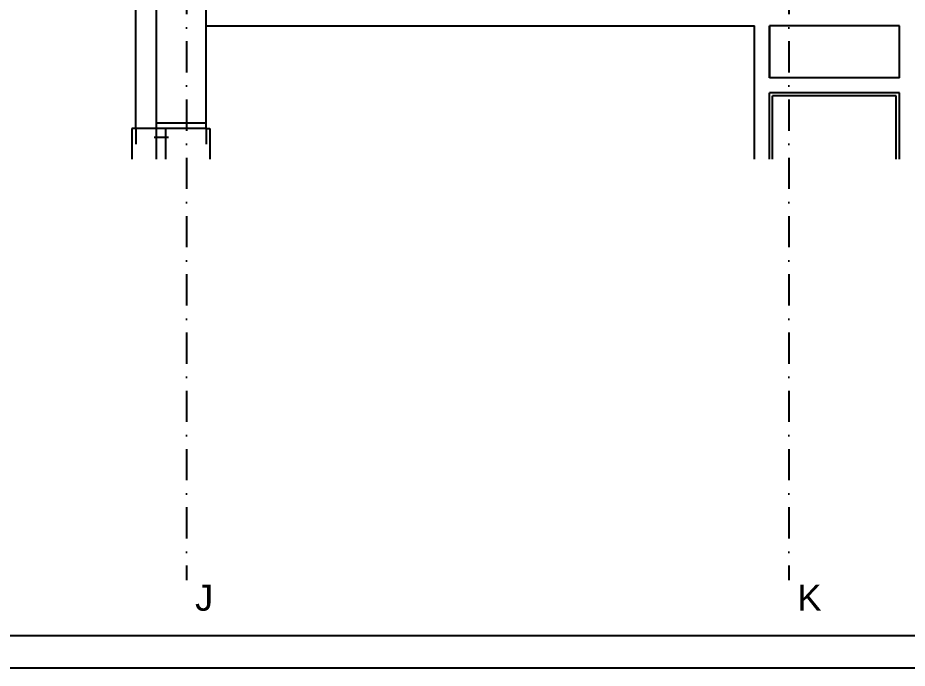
# Model space of a CAD drawing. Extents: x 4511820 to 5180432, y -1526536 to -944957.
# Drawn here: x 5141534 to 5148378, y -1230866 to -1225863 of the extents above; entities that cross this region are included whole.
import ezdxf

# ---------------------------------------------------------------- set-up
doc = ezdxf.new("R2010")
doc.units = 0
doc.header["$MEASUREMENT"] = 0
doc.linetypes.add('ACAD_ISO03W100', pattern=[30, 12, -18])
doc.linetypes.add('BODKOCIARKOVANA_3', pattern=[5.6, 3, -1.3, 0, -1.3])
for name, color, linetype in [('MÚRY', 1, 'CONTINUOUS'), ('OKNÁ', 143, 'CONTINUOUS'), ('osi', 253, 'CONTINUOUS'), ('TENKÁ', 7, 'CONTINUOUS')]:
    doc.layers.add(name, color=color, linetype=linetype)
doc.styles.add('styl1', font='arial.ttf')

msp = doc.modelspace()

# ---------------------------------------------------------------- linework, layer by layer
at = {"layer": 'MÚRY'}
for p, q in [((5142442.5, -1226714.226), (5142442.5, -1225174.226)), ((5142982.5, -1225924.226), (5147202.5, -1225924.226)), ((5142982.5, -1226714.226), (5142982.5, -1225924.226)), ((5147317.5, -1225924.226), (5147317.5, -1226324.226)), ((5142982.5, -1226714.226), (5142442.5, -1226714.226))]:
    msp.add_line(p, q, dxfattribs=at)
at = {"layer": 'MÚRY', "ltscale": 0.25}
for p, q in [((5147202.5, -1226950.226), (5147202.5, -1225924.226)), ((5148317.5, -1225924.226), (5147317.5, -1225924.226)), ((5147317.5, -1226324.226), (5147317.5, -1225924.226)), ((5148317.5, -1226324.226), (5148317.5, -1225924.226)), ((5148317.5, -1226324.226), (5147317.5, -1226324.226)), ((5147317.5, -1226950.226), (5147317.5, -1226439.226)), ((5147317.5, -1226950.226), (5147317.5, -1226439.226)), ((5148317.5, -1226439.226), (5147317.5, -1226439.226)), ((5148317.5, -1226950.226), (5148317.5, -1226439.226))]:
    msp.add_line(p, q, dxfattribs=at)
at = {"layer": 'OKNÁ', "ltscale": 0.25}
for p, q in [((5142602.5, -1226950.226), (5142602.5, -1226714.226)), ((5142672.5, -1226950.226), (5142672.5, -1226714.226)), ((5142692.5, -1226784.226), (5142582.5, -1226784.226)), ((5142692.5, -1226784.226), (5142582.5, -1226784.226))]:
    msp.add_line(p, q, dxfattribs=at)
at = {"layer": 'osi', "linetype": 'BODKOCIARKOVANA_3', "ltscale": 80}
for p, q in [((5142832.5, -1198261.132), (5142832.5, -1230189.035)), ((5147467.5, -1198261.132), (5147467.5, -1230189.035))]:
    msp.add_line(p, q, dxfattribs=at)
at = {"layer": 'TENKÁ'}
for p, q in [((5142602.5, -1226714.226), (5142602.5, -1225674.226)), ((5142982.5, -1225924.226), (5142982.5, -1225674.226)), ((5142982.5, -1226674.226), (5142602.5, -1226674.226))]:
    msp.add_line(p, q, dxfattribs=at)
at = {"layer": 'TENKÁ', "ltscale": 0.25}
for p, q in [((5147342.5, -1226950.226), (5147342.5, -1226464.226)), ((5148292.5, -1226464.226), (5147342.5, -1226464.226)), ((5147342.5, -1226950.226), (5147342.5, -1226464.226)), ((5148292.5, -1226950.226), (5148292.5, -1226464.226)), ((5142412.5, -1226714.226), (5142412.5, -1226950.226)), ((5142442.5, -1226714.226), (5142412.5, -1226714.226)), ((5142982.5, -1226714.226), (5143012.5, -1226714.226)), ((5143012.5, -1226714.226), (5143012.5, -1226950.226))]:
    msp.add_line(p, q, dxfattribs=at)
at = {"layer": 'TENKÁ', "linetype": 'ACAD_ISO03W100', "ltscale": 10}
for p, q in [((5142442.5, -1226714.226), (5142442.5, -1226950.226)), ((5142982.5, -1226714.226), (5142982.5, -1226950.226))]:
    msp.add_line(p, q, dxfattribs=at)
at = {"layer": 'TENKÁ', "color": 7}
for p, q in [((5180182, -1230615.674), (5091391, -1230615.674)), ((5180432, -1230865.674), (5091141, -1230865.674))]:
    msp.add_line(p, q, dxfattribs=at)

# ---------------------------------------------------------------- texts
at = {"layer": 'TENKÁ', "ltscale": 0.25, "style": 'styl1'}
for s, p in [('J', (5142898.054, -1230423.535)), ('K', (5147533.054, -1230423.535))]:
    msp.add_text(s, height=200, dxfattribs=at).set_placement(p)

doc.saveas('drawing.dxf')
